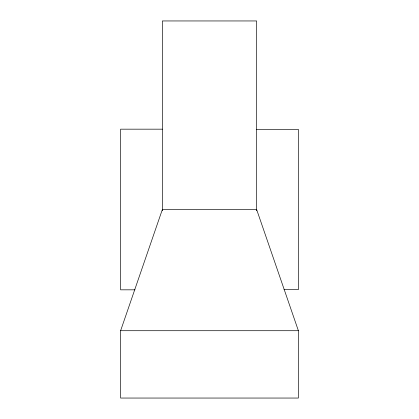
<?xml version="1.0" encoding="UTF-8"?>
<svg xmlns="http://www.w3.org/2000/svg" width="419" height="419" viewBox="0 0 419 419"><rect width="100%" height="100%" fill="white"/><g stroke="black" fill="none" stroke-linecap="round" stroke-linejoin="round"><path stroke-width="0.63" d="M120.614 330.711L162.363 209.5L256.638 209.5L298.386 330.711L298.386 398.05L120.614 398.05L120.614 330.711L298.386 330.711M162.363 129.172L120.614 129.172L120.614 289.828L134.965 289.828M256.638 129.382L298.386 129.382L298.386 289.618L284.035 289.618M256.638 210.804L256.638 20.95L162.363 20.95L162.363 210.804"/></g></svg>
